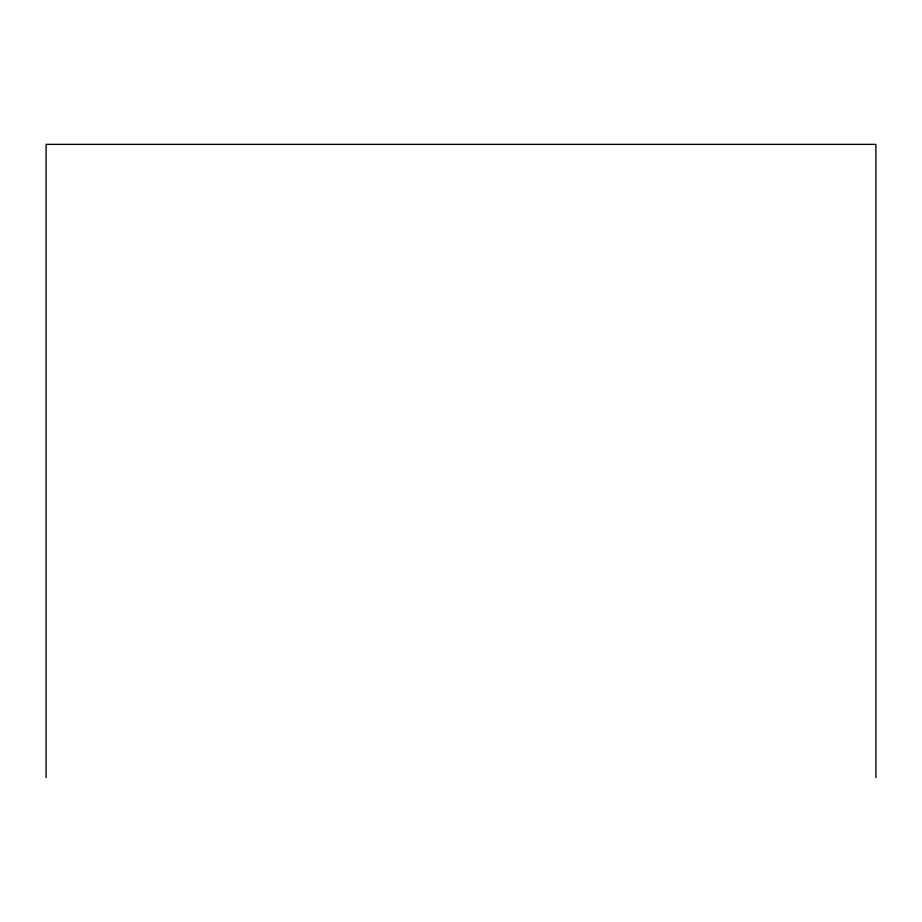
<?xml version="1.0" encoding="UTF-8"?>
<svg xmlns="http://www.w3.org/2000/svg" width="922" height="922" viewBox="0 0 922 922"><rect width="100%" height="100%" fill="white"/><g stroke="black" fill="none" stroke-linecap="round" stroke-linejoin="round"><path stroke-width="1.38" d="M875.9 777.626L875.9 144.374L46.1 144.374L46.1 777.626"/></g></svg>
